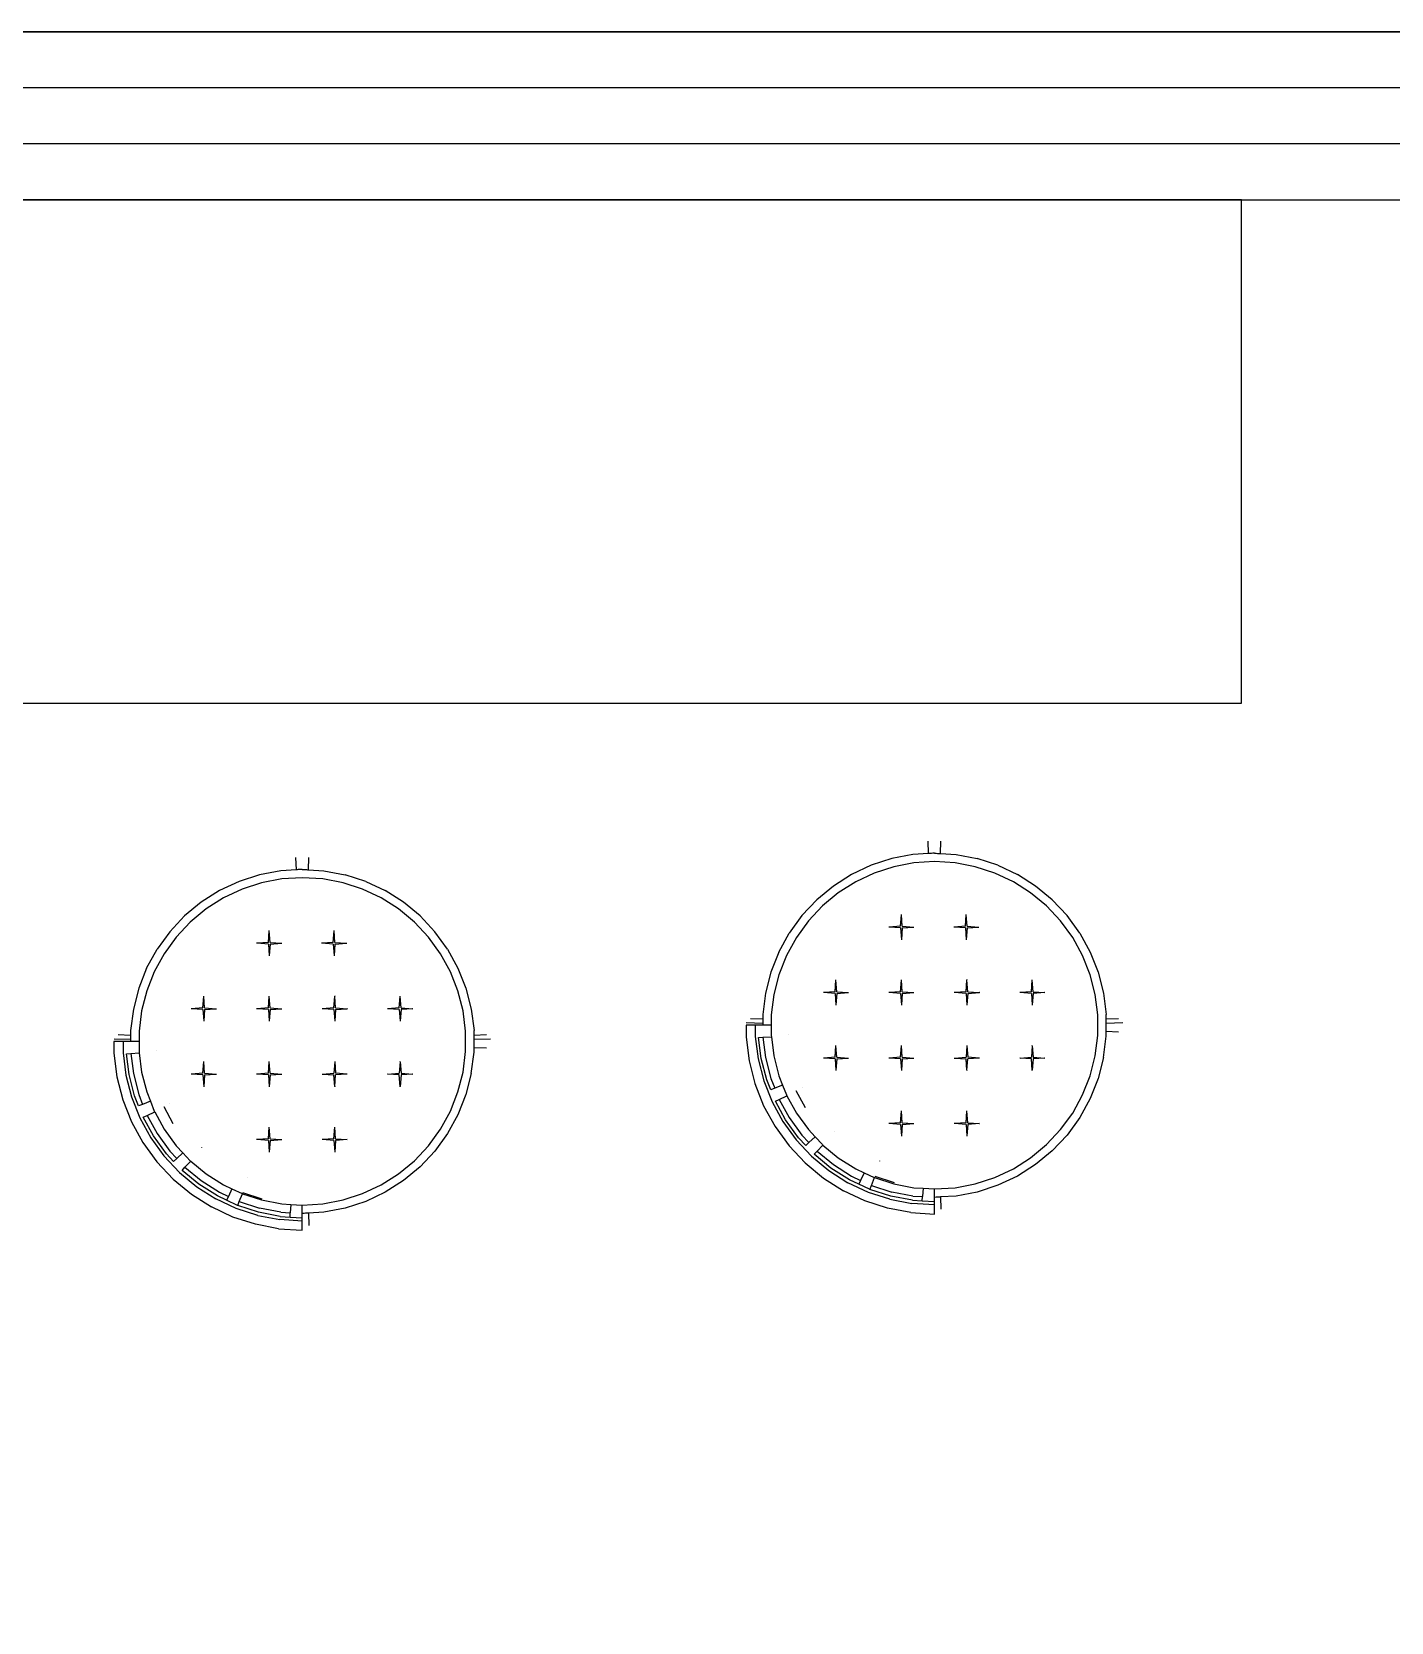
# Model space of a CAD drawing. Header units: millimetres. Extents: x -1966 to 205283, y -140015 to 7000.
# Drawn here: x 46360 to 47980, y -90386 to -88491 of the extents above; entities that cross this region are included whole.
import ezdxf

# ---------------------------------------------------------------- set-up
doc = ezdxf.new("R2010")
doc.units = ezdxf.units.MM
doc.header["$LTSCALE"] = 1000
doc.layers.add('草图平面 01', color=7, linetype='Continuous')
doc.layers.add('草图平面 11', color=7, linetype='Continuous')

msp = doc.modelspace()

# ---------------------------------------------------------------- hatches: boundary and pattern name
h = msp.add_hatch()
h.set_pattern_fill('ANSI32', color=256)
h.set_pattern_definition([(45, (-49974.1287, -55012.0713), (-3.36759605, 3.36759605), []), (45, (-49971.8836, -55012.0713), (-3.36759605, 3.36759605), [])])
h.paths.add_polyline_path([(42101.7, -88491.4), (35801.7, -88491.4), (35801.7, -91391.4), (36001.7, -91391.4), (36001.7, -90891.4), (36001.7, -88691.4), (42101.7, -88691.4)])
h.paths.add_polyline_path([(35801.7, -94511.6), (35801.7, -94648.8, 0.468176), (39101.7, -99085.9), (40804, -102691.4), (41804, -102691.4), (47201.7, -102691.4), (47201.7, -102591.4), (47201.7, -102491.4), (41025.1, -102491.4), (40929.4, -102491.4), (39301.7, -99091.4), (39301.7, -98091.4), (39101.7, -98091.4), (39101.7, -98885.5, -0.465706), (35992.4, -94711.6), (38101.7, -94711.6), (38101.7, -94511.6), (35995.2, -94511.6), (36001.7, -94011.7), (36001.7, -92291.4), (35801.7, -92291.4)])
h.paths.add_polyline_path([(51051.7, -102491.4), (49201.7, -102491.4), (49201.7, -102691.4), (52001.7, -102691.4), (52001.7, -102291.4), (51801.7, -102291.4), (51801.7, -102491.4)])
h.paths.add_polyline_path([(52001.7, -88491.4), (51601.7, -88491.4), (51601.7, -88691.4), (51801.7, -88691.4), (51801.7, -88891.4), (52001.7, -88891.4)])

# ---------------------------------------------------------------- linework, layer by layer
for p, q in [((51601.7, -88491.4), (42101.7, -88491.4)), ((51601.7, -88558.1), (42101.7, -88558.1)), ((51601.7, -88624.7), (42101.7, -88624.7)), ((47428.8, -89470.4), (47428.3, -89455.7)), ((47443.1, -89470.4), (47443.6, -89455.7)), ((46675.5, -89489.6), (46675, -89474.9)), ((46689.8, -89489.6), (46690.3, -89474.9)), ((47360.5, -89484.4), (47337.2, -89495.3)), ((47384.9, -89476.4), (47360.5, -89484.4)), ((47410.2, -89471.6), (47384.9, -89476.4)), ((47411.5, -89481.5), (47387.4, -89486.1)), ((47428.8, -89470.4), (47410.2, -89471.6)), ((47435.9, -89480), (47411.5, -89481.5)), ((47429, -89470.4), (47428.8, -89470.4)), ((47429.7, -89470.4), (47429, -89470.4)), ((47430.8, -89470.3), (47429.7, -89470.4)), ((47432.2, -89470.2), (47430.8, -89470.3)), ((47433.8, -89470.1), (47432.2, -89470.2)), ((47435.9, -89470), (47433.8, -89470.1)), ((47435.9, -89470), (47438.1, -89470.1)), ((47460.4, -89481.5), (47435.9, -89480)), ((47438.1, -89470.1), (47439.6, -89470.2)), ((47439.6, -89470.2), (47441, -89470.3)), ((47441, -89470.3), (47442.1, -89470.4)), ((47442.1, -89470.4), (47442.8, -89470.4)), ((47442.8, -89470.4), (47443.1, -89470.4)), ((47443.1, -89470.4), (47461.6, -89471.6)), ((47484.4, -89486.1), (47460.4, -89481.5)), ((47461.6, -89471.6), (47486.9, -89476.4)), ((47511.4, -89484.4), (47486.9, -89476.4)), ((47511.4, -89484.4), (47534.7, -89495.3)), ((46607.2, -89503.6), (46583.9, -89514.5)), ((46631.6, -89495.6), (46607.2, -89503.6)), ((46656.9, -89490.8), (46631.6, -89495.6)), ((46658.2, -89500.7), (46634.1, -89505.3)), ((46675.5, -89489.6), (46656.9, -89490.8)), ((46682.6, -89499.2), (46658.2, -89500.7)), ((46675.7, -89489.6), (46675.5, -89489.6)), ((46676.4, -89489.6), (46675.7, -89489.6)), ((46677.5, -89489.5), (46676.4, -89489.6)), ((46678.9, -89489.4), (46677.5, -89489.5)), ((46680.5, -89489.3), (46678.9, -89489.4)), ((46682.6, -89489.2), (46680.5, -89489.3)), ((46682.6, -89489.2), (46684.8, -89489.3)), ((46707.1, -89500.7), (46682.6, -89499.2)), ((46684.8, -89489.3), (46686.3, -89489.4)), ((46686.3, -89489.4), (46687.7, -89489.5)), ((46687.7, -89489.5), (46688.8, -89489.6)), ((46688.8, -89489.6), (46689.5, -89489.6)), ((46689.5, -89489.6), (46689.8, -89489.6)), ((46689.8, -89489.6), (46708.3, -89490.8)), ((46731.1, -89505.3), (46707.1, -89500.7)), ((46708.3, -89490.8), (46733.6, -89495.6)), ((46758.1, -89503.6), (46733.6, -89495.6)), ((46758.1, -89503.6), (46781.4, -89514.5)), ((47337.2, -89495.3), (47315.4, -89509.1)), ((47342, -89504.1), (47321.3, -89517.2)), ((47364.1, -89493.7), (47342, -89504.1)), ((47387.4, -89486.1), (47364.1, -89493.7)), ((47507.7, -89493.7), (47484.4, -89486.1)), ((47529.9, -89504.1), (47507.7, -89493.7)), ((47550.5, -89517.2), (47529.9, -89504.1)), ((47556.4, -89509.1), (47534.7, -89495.3)), ((46583.9, -89514.5), (46562.1, -89528.3)), ((46588.7, -89523.3), (46568, -89536.4)), ((46610.8, -89512.9), (46588.7, -89523.3)), ((46634.1, -89505.3), (46610.8, -89512.9)), ((46754.4, -89512.9), (46731.1, -89505.3)), ((46776.6, -89523.3), (46754.4, -89512.9)), ((46797.2, -89536.4), (46776.6, -89523.3)), ((46803.1, -89528.3), (46781.4, -89514.5)), ((47315.4, -89509.1), (47295.6, -89525.6)), ((47321.3, -89517.2), (47302.4, -89532.8)), ((47569.4, -89532.8), (47550.5, -89517.2)), ((47576.2, -89525.6), (47556.4, -89509.1)), ((46562.1, -89528.3), (46542.3, -89544.7)), ((46568, -89536.4), (46549.1, -89552)), ((46816.1, -89552), (46797.2, -89536.4)), ((46823, -89544.7), (46803.1, -89528.3)), ((47295.6, -89525.6), (47278, -89544.3)), ((47302.4, -89532.8), (47285.7, -89550.7)), ((47586.2, -89550.7), (47569.4, -89532.8)), ((47576.2, -89525.6), (47593.9, -89544.3)), ((46542.3, -89544.7), (46524.7, -89563.5)), ((46549.1, -89552), (46532.4, -89569.9)), ((46832.9, -89569.9), (46816.1, -89552)), ((46823, -89544.7), (46840.6, -89563.5)), ((47278, -89544.3), (47262.8, -89565.1)), ((47285.7, -89550.7), (47271.3, -89570.5)), ((47381.9, -89558), (47381.5, -89558)), ((47395.5, -89557), (47381.9, -89558)), ((47395.5, -89559), (47381.9, -89558)), ((47395.5, -89557), (47396.5, -89543.3)), ((47395.5, -89559), (47396.5, -89572.6)), ((47396.5, -89543.3), (47396.5, -89543)), ((47397.5, -89557), (47396.5, -89543.3)), ((47397.5, -89559), (47396.5, -89572.6)), ((47397.5, -89557), (47411.2, -89558)), ((47397.5, -89559), (47411.2, -89558)), ((47411.2, -89558), (47411.5, -89558)), ((47459.2, -89558), (47458.8, -89558)), ((47472.8, -89557), (47459.2, -89558)), ((47472.8, -89559), (47459.2, -89558)), ((47472.8, -89557), (47473.8, -89543.3)), ((47472.8, -89559), (47473.8, -89572.6)), ((47473.8, -89543.3), (47473.8, -89543)), ((47474.8, -89557), (47473.8, -89543.3)), ((47474.8, -89559), (47473.8, -89572.6)), ((47474.8, -89557), (47488.5, -89558)), ((47474.8, -89559), (47488.5, -89558)), ((47488.5, -89558), (47488.8, -89558)), ((47600.6, -89570.5), (47586.2, -89550.7)), ((47609, -89565.1), (47593.9, -89544.3)), ((46524.7, -89563.5), (46509.5, -89584.3)), ((46532.4, -89569.9), (46518, -89589.7)), ((46628.6, -89577.2), (46628.2, -89577.2)), ((46642.2, -89576.2), (46628.6, -89577.2)), ((46642.2, -89578.2), (46628.6, -89577.2)), ((46642.2, -89576.2), (46643.2, -89562.5)), ((46642.2, -89578.2), (46643.2, -89591.8)), ((46643.2, -89562.5), (46643.2, -89562.2)), ((46644.2, -89576.2), (46643.2, -89562.5)), ((46644.2, -89578.2), (46643.2, -89591.8)), ((46644.2, -89576.2), (46657.9, -89577.2)), ((46644.2, -89578.2), (46657.9, -89577.2)), ((46657.9, -89577.2), (46658.2, -89577.2)), ((46705.9, -89577.2), (46705.5, -89577.2)), ((46719.5, -89576.2), (46705.9, -89577.2)), ((46719.5, -89578.2), (46705.9, -89577.2)), ((46719.5, -89576.2), (46720.5, -89562.5)), ((46719.5, -89578.2), (46720.5, -89591.8)), ((46720.5, -89562.5), (46720.5, -89562.2)), ((46721.5, -89576.2), (46720.5, -89562.5)), ((46721.5, -89578.2), (46720.5, -89591.8)), ((46721.5, -89576.2), (46735.2, -89577.2)), ((46721.5, -89578.2), (46735.2, -89577.2)), ((46735.2, -89577.2), (46735.5, -89577.2)), ((46847.3, -89589.7), (46832.9, -89569.9)), ((46855.7, -89584.3), (46840.6, -89563.5)), ((47250.4, -89587.7), (47262.8, -89565.1)), ((47271.3, -89570.5), (47259.5, -89592)), ((47396.5, -89572.6), (47396.5, -89573)), ((47473.8, -89572.6), (47473.8, -89573)), ((47612.4, -89592), (47600.6, -89570.5)), ((47609, -89565.1), (47621.4, -89587.7)), ((46497.1, -89606.9), (46509.5, -89584.3)), ((46518, -89589.7), (46506.2, -89611.2)), ((46643.2, -89591.8), (46643.2, -89592.2)), ((46720.5, -89591.8), (46720.5, -89592.2)), ((46859.1, -89611.2), (46847.3, -89589.7)), ((46855.7, -89584.3), (46868.1, -89606.9)), ((47250.4, -89587.7), (47240.9, -89611.6)), ((47259.5, -89592), (47250.5, -89614.7)), ((47621.4, -89614.7), (47612.4, -89592)), ((47621.4, -89587.7), (47630.9, -89611.6)), ((46497.1, -89606.9), (46487.7, -89630.8)), ((46506.2, -89611.2), (46497.2, -89633.9)), ((46868.1, -89633.9), (46859.1, -89611.2)), ((46868.1, -89606.9), (46877.6, -89630.8)), ((47240.9, -89611.6), (47234.5, -89636.6)), ((47250.5, -89614.7), (47244.4, -89638.5)), ((47627.5, -89638.5), (47621.4, -89614.7)), ((47630.9, -89611.6), (47637.3, -89636.6)), ((46487.7, -89630.8), (46481.3, -89655.8)), ((46497.2, -89633.9), (46491.1, -89657.6)), ((46874.2, -89657.6), (46868.1, -89633.9)), ((46877.6, -89630.8), (46884, -89655.8)), ((47234.5, -89636.6), (47231.3, -89662.1)), ((47303.9, -89636), (47303.5, -89636)), ((47317.5, -89635), (47303.9, -89636)), ((47317.5, -89637), (47303.9, -89636)), ((47317.5, -89635), (47318.5, -89621.3)), ((47317.5, -89637), (47318.5, -89650.6)), ((47318.5, -89621.3), (47318.5, -89621)), ((47319.5, -89635), (47318.5, -89621.3)), ((47319.5, -89637), (47318.5, -89650.6)), ((47319.5, -89635), (47333.2, -89636)), ((47319.5, -89637), (47333.2, -89636)), ((47333.2, -89636), (47333.5, -89636)), ((47381.9, -89636), (47381.5, -89636)), ((47395.5, -89635), (47381.9, -89636)), ((47395.5, -89637), (47381.9, -89636)), ((47395.5, -89635), (47396.5, -89621.3)), ((47395.5, -89637), (47396.5, -89650.6)), ((47396.5, -89621.3), (47396.5, -89621)), ((47397.5, -89635), (47396.5, -89621.3)), ((47397.5, -89637), (47396.5, -89650.6)), ((47397.5, -89635), (47411.2, -89636)), ((47397.5, -89637), (47411.2, -89636)), ((47411.2, -89636), (47411.5, -89636)), ((47459.9, -89636), (47459.5, -89636)), ((47473.5, -89635), (47459.9, -89636)), ((47473.5, -89637), (47459.9, -89636)), ((47473.5, -89635), (47474.5, -89621.3)), ((47473.5, -89637), (47474.5, -89650.6)), ((47474.5, -89620.6), (47474.5, -89621)), ((47474.5, -89621.3), (47474.5, -89621)), ((47475.5, -89635), (47474.5, -89621.3)), ((47475.5, -89637), (47474.5, -89650.6)), ((47475.5, -89635), (47489.2, -89636)), ((47475.5, -89637), (47489.2, -89636)), ((47489.2, -89636), (47489.5, -89636)), ((47489.9, -89636), (47489.5, -89636)), ((47537.9, -89636), (47537.5, -89636)), ((47551.5, -89635), (47537.9, -89636)), ((47551.5, -89637), (47537.9, -89636)), ((47551.5, -89635), (47552.5, -89621.3)), ((47551.5, -89637), (47552.5, -89650.6)), ((47552.5, -89621.3), (47552.5, -89621)), ((47553.5, -89635), (47552.5, -89621.3)), ((47553.5, -89637), (47552.5, -89650.6)), ((47553.5, -89635), (47567.2, -89636)), ((47567.2, -89636), (47553.5, -89637)), ((47567.5, -89636), (47567.2, -89636)), ((47637.3, -89636.6), (47640.5, -89662.1)), ((46481.3, -89655.8), (46478, -89681.3)), ((46550.6, -89655.2), (46550.2, -89655.2)), ((46564.2, -89654.2), (46550.6, -89655.2)), ((46564.2, -89656.2), (46550.6, -89655.2)), ((46564.2, -89654.2), (46565.2, -89640.5)), ((46564.2, -89656.2), (46565.2, -89669.8)), ((46565.2, -89640.5), (46565.2, -89640.2)), ((46566.2, -89654.2), (46565.2, -89640.5)), ((46566.2, -89656.2), (46565.2, -89669.8)), ((46566.2, -89654.2), (46579.9, -89655.2)), ((46566.2, -89656.2), (46579.9, -89655.2)), ((46579.9, -89655.2), (46580.2, -89655.2)), ((46628.6, -89655.2), (46628.2, -89655.2)), ((46642.2, -89654.2), (46628.6, -89655.2)), ((46642.2, -89656.2), (46628.6, -89655.2)), ((46642.2, -89654.2), (46643.2, -89640.5)), ((46642.2, -89656.2), (46643.2, -89669.8)), ((46643.2, -89640.5), (46643.2, -89640.2)), ((46644.2, -89654.2), (46643.2, -89640.5)), ((46644.2, -89656.2), (46643.2, -89669.8)), ((46644.2, -89654.2), (46657.9, -89655.2)), ((46644.2, -89656.2), (46657.9, -89655.2)), ((46657.9, -89655.2), (46658.2, -89655.2)), ((46706.6, -89655.2), (46706.2, -89655.2)), ((46720.2, -89654.2), (46706.6, -89655.2)), ((46720.2, -89656.2), (46706.6, -89655.2)), ((46720.2, -89654.2), (46721.2, -89640.5)), ((46720.2, -89656.2), (46721.2, -89669.8)), ((46721.2, -89639.8), (46721.2, -89640.2)), ((46721.2, -89640.5), (46721.2, -89640.2)), ((46722.2, -89654.2), (46721.2, -89640.5)), ((46722.2, -89656.2), (46721.2, -89669.8)), ((46722.2, -89654.2), (46735.9, -89655.2)), ((46722.2, -89656.2), (46735.9, -89655.2)), ((46735.9, -89655.2), (46736.2, -89655.2)), ((46736.6, -89655.2), (46736.2, -89655.2)), ((46784.6, -89655.2), (46784.2, -89655.2)), ((46798.2, -89654.2), (46784.6, -89655.2)), ((46798.2, -89656.2), (46784.6, -89655.2)), ((46798.2, -89654.2), (46799.2, -89640.5)), ((46798.2, -89656.2), (46799.2, -89669.8)), ((46799.2, -89640.5), (46799.2, -89640.2)), ((46800.2, -89654.2), (46799.2, -89640.5)), ((46800.2, -89656.2), (46799.2, -89669.8)), ((46800.2, -89654.2), (46813.9, -89655.2)), ((46813.9, -89655.2), (46800.2, -89656.2)), ((46814.2, -89655.2), (46813.9, -89655.2)), ((46884, -89655.8), (46887.2, -89681.3)), ((47244.4, -89638.5), (47241.3, -89662.7)), ((47318.5, -89650.6), (47318.5, -89651)), ((47396.5, -89650.6), (47396.5, -89651)), ((47474.5, -89650.6), (47474.5, -89651)), ((47552.5, -89650.6), (47552.5, -89651)), ((47630.5, -89662.7), (47627.5, -89638.5)), ((46491.1, -89657.6), (46488, -89681.9)), ((46565.2, -89669.8), (46565.2, -89670.2)), ((46643.2, -89669.8), (46643.2, -89670.2)), ((46721.2, -89669.8), (46721.2, -89670.2)), ((46799.2, -89669.8), (46799.2, -89670.2)), ((46877.2, -89681.9), (46874.2, -89657.6)), ((47211.4, -89675), (47211.4, -89689.1)), ((47222.3, -89675), (47211.4, -89675)), ((47231.3, -89672.9), (47211.5, -89672.2)), ((47231.3, -89667.8), (47216.6, -89667.3)), ((47222.3, -89675), (47222.3, -89688.4)), ((47231.3, -89675), (47222.3, -89675)), ((47231.3, -89662.1), (47231.3, -89667.8)), ((47231.3, -89667.8), (47231.3, -89668.1)), ((47231.3, -89668.1), (47231.3, -89668.8)), ((47231.3, -89668.8), (47231.3, -89669.9)), ((47231.3, -89669.9), (47231.3, -89671.3)), ((47231.3, -89671.3), (47231.3, -89672.9)), ((47231.3, -89672.9), (47231.3, -89675)), ((47241.3, -89675), (47231.3, -89675)), ((47241.3, -89662.7), (47241.3, -89675)), ((47241.3, -89675), (47241.3, -89687.2)), ((47630.5, -89687.2), (47630.5, -89662.7)), ((47640.5, -89667.8), (47640.5, -89662.1)), ((47655.2, -89667.3), (47640.5, -89667.8)), ((47640.5, -89668.1), (47640.5, -89667.8)), ((47640.5, -89668.8), (47640.5, -89668.1)), ((47640.5, -89669.9), (47640.5, -89668.8)), ((47640.5, -89671.3), (47640.5, -89669.9)), ((47640.5, -89672.9), (47640.5, -89671.3)), ((47660.3, -89672.2), (47640.5, -89672.9)), ((47640.5, -89677.1), (47640.5, -89672.9)), ((46458.1, -89694.2), (46458.1, -89708.3)), ((46469, -89694.2), (46458.1, -89694.2)), ((46478, -89692), (46458.2, -89691.4)), ((46478, -89687), (46463.3, -89686.5)), ((46469, -89694.2), (46469, -89707.6)), ((46478, -89694.2), (46469, -89694.2)), ((46478, -89681.3), (46478, -89687)), ((46478, -89687), (46478, -89687.3)), ((46478, -89687.3), (46478, -89688)), ((46478, -89688), (46478, -89689.1)), ((46478, -89689.1), (46478, -89690.5)), ((46478, -89690.5), (46478, -89692)), ((46478, -89692), (46478, -89694.2)), ((46488, -89694.2), (46478, -89694.2)), ((46488, -89681.9), (46488, -89694.2)), ((46488, -89694.2), (46488, -89706.4)), ((46877.2, -89706.4), (46877.2, -89681.9)), ((46887.2, -89687), (46887.2, -89681.3)), ((46901.9, -89686.5), (46887.2, -89687)), ((46887.2, -89687.3), (46887.2, -89687)), ((46887.2, -89688), (46887.2, -89687.3)), ((46887.2, -89689.1), (46887.2, -89688)), ((46887.2, -89690.5), (46887.2, -89689.1)), ((46887.2, -89692), (46887.2, -89690.5)), ((46907, -89691.4), (46887.2, -89692)), ((46887.2, -89696.3), (46887.2, -89692)), ((47211.4, -89689.1), (47214.9, -89717.2)), ((47222.3, -89688.4), (47225.7, -89715.1)), ((47226.4, -89689.6), (47231.5, -89689.3)), ((47229.5, -89714.4), (47226.4, -89689.6)), ((47231.5, -89689.3), (47241.5, -89688.6)), ((47231.5, -89689.3), (47234.5, -89713.4)), ((47241.3, -89687.2), (47241.5, -89688.6)), ((47241.5, -89688.6), (47244.4, -89711.5)), ((47262, -89685.9), (47262, -89686)), ((47627.5, -89711.5), (47630.5, -89687.2)), ((47637.3, -89713.4), (47640.5, -89687.9)), ((47640.5, -89678.7), (47640.5, -89677.1)), ((47640.5, -89680.1), (47640.5, -89678.7)), ((47640.5, -89681.2), (47640.5, -89680.1)), ((47640.5, -89681.9), (47640.5, -89681.2)), ((47640.5, -89682.1), (47640.5, -89681.9)), ((47640.5, -89687.9), (47640.5, -89682.1)), ((47640.5, -89682.1), (47655.2, -89682.7)), ((46458.1, -89708.3), (46461.6, -89736.3)), ((46469, -89707.6), (46472.4, -89734.3)), ((46473.1, -89708.8), (46478.2, -89708.5)), ((46476.2, -89733.6), (46473.1, -89708.8)), ((46478.2, -89708.5), (46488.2, -89707.8)), ((46478.2, -89708.5), (46481.3, -89732.6)), ((46488, -89706.4), (46488.2, -89707.8)), ((46488.2, -89707.8), (46491.1, -89730.7)), ((46508.7, -89705.1), (46508.7, -89705.2)), ((46874.2, -89730.7), (46877.2, -89706.4)), ((46884, -89732.6), (46887.2, -89707.1)), ((46887.2, -89697.9), (46887.2, -89696.3)), ((46887.2, -89699.3), (46887.2, -89697.9)), ((46887.2, -89700.4), (46887.2, -89699.3)), ((46887.2, -89701.1), (46887.2, -89700.4)), ((46887.2, -89701.3), (46887.2, -89701.1)), ((46887.2, -89707.1), (46887.2, -89701.3)), ((46887.2, -89701.3), (46901.9, -89701.8)), ((47244.4, -89711.5), (47250.5, -89735.3)), ((47317.5, -89713), (47303.9, -89714)), ((47317.5, -89713), (47318.5, -89699.3)), ((47318.5, -89699.3), (47318.5, -89699)), ((47319.5, -89713), (47318.5, -89699.3)), ((47319.5, -89713), (47333.2, -89714)), ((47395.5, -89713), (47381.9, -89714)), ((47395.5, -89713), (47396.5, -89699.3)), ((47396.5, -89699.3), (47396.5, -89699)), ((47397.5, -89713), (47396.5, -89699.3)), ((47397.5, -89713), (47411.2, -89714)), ((47459.9, -89714), (47473.5, -89713)), ((47474.5, -89699.3), (47473.5, -89713)), ((47474.5, -89699), (47474.5, -89699.3)), ((47474.5, -89699.3), (47475.5, -89713)), ((47489.2, -89714), (47475.5, -89713)), ((47537.9, -89714), (47551.5, -89713)), ((47552.5, -89699.3), (47551.5, -89713)), ((47552.5, -89699.3), (47552.5, -89699)), ((47552.5, -89699.3), (47553.5, -89713)), ((47553.5, -89713), (47567.2, -89714)), ((47621.4, -89735.3), (47627.5, -89711.5)), ((46491.1, -89730.7), (46497.2, -89754.4)), ((46564.2, -89732.2), (46550.6, -89733.2)), ((46564.2, -89732.2), (46565.2, -89718.5)), ((46565.2, -89718.5), (46565.2, -89718.2)), ((46566.2, -89732.2), (46565.2, -89718.5)), ((46566.2, -89732.2), (46579.9, -89733.2)), ((46642.2, -89732.2), (46628.6, -89733.2)), ((46642.2, -89732.2), (46643.2, -89718.5)), ((46643.2, -89718.5), (46643.2, -89718.2)), ((46644.2, -89732.2), (46643.2, -89718.5)), ((46644.2, -89732.2), (46657.9, -89733.2)), ((46706.6, -89733.2), (46720.2, -89732.2)), ((46721.2, -89718.5), (46720.2, -89732.2)), ((46721.2, -89718.2), (46721.2, -89718.5)), ((46721.2, -89718.5), (46722.2, -89732.2)), ((46735.9, -89733.2), (46722.2, -89732.2)), ((46784.6, -89733.2), (46798.2, -89732.2)), ((46799.2, -89718.5), (46798.2, -89732.2)), ((46799.2, -89718.5), (46799.2, -89718.2)), ((46799.2, -89718.5), (46800.2, -89732.2)), ((46800.2, -89732.2), (46813.9, -89733.2)), ((46868.1, -89754.4), (46874.2, -89730.7)), ((47214.9, -89717.2), (47221.9, -89744.5)), ((47225.7, -89715.1), (47232.4, -89741.1)), ((47236.1, -89739.9), (47229.5, -89714.4)), ((47234.5, -89713.4), (47240.9, -89738.3)), ((47303.9, -89714), (47303.5, -89714)), ((47317.5, -89715), (47303.9, -89714)), ((47317.5, -89715), (47318.5, -89728.6)), ((47319.5, -89715), (47318.5, -89728.6)), ((47318.5, -89728.6), (47318.5, -89729)), ((47319.5, -89715), (47333.2, -89714)), ((47333.2, -89714), (47333.5, -89714)), ((47381.9, -89714), (47381.5, -89714)), ((47395.5, -89715), (47381.9, -89714)), ((47395.5, -89715), (47396.5, -89728.6)), ((47397.5, -89715), (47396.5, -89728.6)), ((47396.5, -89728.6), (47396.5, -89729)), ((47397.5, -89715), (47411.2, -89714)), ((47411.2, -89714), (47411.5, -89714)), ((47459.5, -89714), (47459.9, -89714)), ((47459.9, -89714), (47473.5, -89715)), ((47474.5, -89728.6), (47473.5, -89715)), ((47474.5, -89728.6), (47475.5, -89715)), ((47474.5, -89728.6), (47474.5, -89729)), ((47489.2, -89714), (47475.5, -89715)), ((47489.5, -89714), (47489.2, -89714)), ((47537.9, -89714), (47537.5, -89714)), ((47551.5, -89715), (47537.9, -89714)), ((47552.5, -89728.6), (47551.5, -89715)), ((47553.5, -89715), (47552.5, -89728.6)), ((47552.5, -89729), (47552.5, -89728.6)), ((47567.2, -89714), (47553.5, -89715)), ((47567.5, -89714), (47567.2, -89714)), ((47637.3, -89713.4), (47630.9, -89738.3)), ((46461.6, -89736.3), (46468.6, -89763.7)), ((46472.4, -89734.3), (46479.1, -89760.3)), ((46482.8, -89759.1), (46476.2, -89733.6)), ((46481.3, -89732.6), (46487.7, -89757.5)), ((46550.6, -89733.2), (46550.2, -89733.2)), ((46564.2, -89734.2), (46550.6, -89733.2)), ((46564.2, -89734.2), (46565.2, -89747.8)), ((46566.2, -89734.2), (46565.2, -89747.8)), ((46565.2, -89747.8), (46565.2, -89748.2)), ((46566.2, -89734.2), (46579.9, -89733.2)), ((46579.9, -89733.2), (46580.2, -89733.2)), ((46628.6, -89733.2), (46628.2, -89733.2)), ((46642.2, -89734.2), (46628.6, -89733.2)), ((46642.2, -89734.2), (46643.2, -89747.8)), ((46644.2, -89734.2), (46643.2, -89747.8)), ((46643.2, -89747.8), (46643.2, -89748.2)), ((46644.2, -89734.2), (46657.9, -89733.2)), ((46657.9, -89733.2), (46658.2, -89733.2)), ((46706.2, -89733.2), (46706.6, -89733.2)), ((46706.6, -89733.2), (46720.2, -89734.2)), ((46721.2, -89747.8), (46720.2, -89734.2)), ((46721.2, -89747.8), (46722.2, -89734.2)), ((46721.2, -89747.8), (46721.2, -89748.2)), ((46735.9, -89733.2), (46722.2, -89734.2)), ((46736.2, -89733.2), (46735.9, -89733.2)), ((46784.6, -89733.2), (46784.2, -89733.2)), ((46798.2, -89734.2), (46784.6, -89733.2)), ((46799.2, -89747.8), (46798.2, -89734.2)), ((46800.2, -89734.2), (46799.2, -89747.8)), ((46799.2, -89748.2), (46799.2, -89747.8)), ((46813.9, -89733.2), (46800.2, -89734.2)), ((46814.2, -89733.2), (46813.9, -89733.2)), ((46884, -89732.6), (46877.6, -89757.5)), ((47221.9, -89744.5), (47232.3, -89770.8)), ((47232.4, -89741.1), (47242.3, -89766.1)), ((47240.8, -89751.9), (47236.1, -89739.9)), ((47245.6, -89750), (47240.8, -89751.9)), ((47240.9, -89738.3), (47245.6, -89750)), ((47254.8, -89746.3), (47245.6, -89750)), ((47250.5, -89735.3), (47254.8, -89746.3)), ((47254.8, -89746.3), (47259.5, -89758)), ((47278.1, -89748.9), (47278.2, -89748.9)), ((47612.4, -89758), (47621.4, -89735.3)), ((47630.9, -89738.3), (47621.4, -89762.3)), ((46468.6, -89763.7), (46479, -89790)), ((46479.1, -89760.3), (46489, -89785.3)), ((46487.5, -89771.1), (46482.8, -89759.1)), ((46492.3, -89769.2), (46487.5, -89771.1)), ((46487.7, -89757.5), (46492.3, -89769.2)), ((46501.5, -89765.5), (46492.3, -89769.2)), ((46497.2, -89754.4), (46501.5, -89765.5)), ((46501.5, -89765.5), (46506.2, -89777.2)), ((46524.8, -89768.1), (46524.9, -89768.1)), ((46859.1, -89777.2), (46868.1, -89754.4)), ((46877.6, -89757.5), (46868.1, -89781.5)), ((47242.3, -89766.1), (47255.2, -89789.7)), ((47246.3, -89765.4), (47250.9, -89763.2)), ((47258.5, -89787.6), (47246.3, -89765.4)), ((47250.9, -89763.2), (47260, -89758.9)), ((47250.9, -89763.2), (47262.8, -89784.8)), ((47259.5, -89758), (47260, -89758.9)), ((47260, -89758.9), (47271.3, -89779.5)), ((47270.7, -89752.7), (47281.7, -89772.8)), ((47600.6, -89779.5), (47612.4, -89758)), ((47621.4, -89762.3), (47609, -89784.8)), ((46489, -89785.3), (46501.9, -89808.9)), ((46493, -89784.6), (46497.7, -89782.4)), ((46505.2, -89806.8), (46493, -89784.6)), ((46497.7, -89782.4), (46506.7, -89778.1)), ((46497.7, -89782.4), (46509.5, -89804)), ((46506.2, -89777.2), (46506.7, -89778.1)), ((46506.7, -89778.1), (46518, -89798.7)), ((46517.4, -89771.9), (46528.4, -89792)), ((46847.3, -89798.7), (46859.1, -89777.2)), ((46868.1, -89781.5), (46855.7, -89804)), ((47232.3, -89770.8), (47245.9, -89795.6)), ((47274, -89808.9), (47258.5, -89787.6)), ((47262.8, -89784.8), (47278, -89805.7)), ((47271.3, -89779.5), (47285.7, -89799.3)), ((47395.5, -89791), (47396.5, -89777.3)), ((47396.5, -89777.3), (47396.5, -89777)), ((47397.5, -89791), (47396.5, -89777.3)), ((47473.5, -89791), (47474.5, -89777)), ((47475.5, -89791), (47474.5, -89777)), ((47586.2, -89799.3), (47600.6, -89779.5)), ((47609, -89784.8), (47593.9, -89805.7)), ((46479, -89790), (46492.6, -89814.7)), ((46520.7, -89828.1), (46505.2, -89806.8)), ((46509.5, -89804), (46524.7, -89824.9)), ((46518, -89798.7), (46532.4, -89818.5)), ((46642.2, -89810.2), (46643.2, -89796.5)), ((46643.2, -89796.5), (46643.2, -89796.2)), ((46644.2, -89810.2), (46643.2, -89796.5)), ((46720.2, -89810.2), (46721.2, -89796.2)), ((46722.2, -89810.2), (46721.2, -89796.2)), ((46832.9, -89818.5), (46847.3, -89798.7)), ((46855.7, -89804), (46840.6, -89824.9)), ((47245.9, -89795.6), (47262.6, -89818.4)), ((47255.2, -89789.7), (47271, -89811.4)), ((47278, -89805.7), (47286.3, -89814.5)), ((47285.7, -89799.3), (47293.6, -89807.7)), ((47293.6, -89807.7), (47286.3, -89814.5)), ((47293.6, -89807.7), (47302.4, -89817.1)), ((47316.2, -89801.6), (47316.2, -89801.5)), ((47381.9, -89792), (47381.5, -89792)), ((47395.5, -89791), (47381.9, -89792)), ((47395.5, -89793), (47381.9, -89792)), ((47395.5, -89793), (47396.5, -89806.6)), ((47397.5, -89793), (47396.5, -89806.6)), ((47396.5, -89806.6), (47396.5, -89807)), ((47397.5, -89791), (47411.2, -89792)), ((47397.5, -89793), (47411.2, -89792)), ((47411.2, -89792), (47411.5, -89792)), ((47459.9, -89792), (47459.5, -89792)), ((47473.5, -89791), (47459.9, -89792)), ((47473.5, -89793), (47459.9, -89792)), ((47473.5, -89793), (47474.5, -89806.6)), ((47475.5, -89793), (47474.5, -89806.6)), ((47474.5, -89806.6), (47474.5, -89807)), ((47475.5, -89791), (47489.2, -89792)), ((47489.2, -89792), (47475.5, -89793)), ((47489.2, -89792), (47489.5, -89792)), ((47569.4, -89817.1), (47586.2, -89799.3)), ((47593.9, -89805.7), (47576.2, -89824.4)), ((46492.6, -89814.7), (46509.3, -89837.6)), ((46501.9, -89808.9), (46517.7, -89830.6)), ((46524.7, -89824.9), (46533, -89833.7)), ((46532.4, -89818.5), (46540.3, -89826.9)), ((46540.3, -89826.9), (46533, -89833.7)), ((46540.3, -89826.9), (46549.1, -89836.3)), ((46562.9, -89820.8), (46562.9, -89820.7)), ((46628.6, -89811.2), (46628.2, -89811.2)), ((46642.2, -89810.2), (46628.6, -89811.2)), ((46642.2, -89812.2), (46628.6, -89811.2)), ((46642.2, -89812.2), (46643.2, -89825.8)), ((46644.2, -89812.2), (46643.2, -89825.8)), ((46643.2, -89825.8), (46643.2, -89826.2)), ((46644.2, -89810.2), (46657.9, -89811.2)), ((46644.2, -89812.2), (46657.9, -89811.2)), ((46657.9, -89811.2), (46658.2, -89811.2)), ((46706.6, -89811.2), (46706.2, -89811.2)), ((46720.2, -89810.2), (46706.6, -89811.2)), ((46720.2, -89812.2), (46706.6, -89811.2)), ((46720.2, -89812.2), (46721.2, -89825.8)), ((46722.2, -89812.2), (46721.2, -89825.8)), ((46721.2, -89825.8), (46721.2, -89826.2)), ((46722.2, -89810.2), (46735.9, -89811.2)), ((46735.9, -89811.2), (46722.2, -89812.2)), ((46735.9, -89811.2), (46736.2, -89811.2)), ((46816.1, -89836.3), (46832.9, -89818.5)), ((46840.6, -89824.9), (46823, -89843.6)), ((47262.6, -89818.4), (47281.9, -89839)), ((47271, -89811.4), (47289.4, -89831)), ((47282.5, -89818), (47274, -89808.9)), ((47286.3, -89814.5), (47282.5, -89818)), ((47292.6, -89828.6), (47296.1, -89824.9)), ((47296.1, -89824.9), (47303, -89817.6)), ((47296.1, -89824.9), (47315.4, -89840.8)), ((47302.4, -89817.1), (47303, -89817.6)), ((47303, -89817.6), (47321.3, -89832.8)), ((47550.5, -89832.8), (47569.4, -89817.1)), ((47576.2, -89824.4), (47556.4, -89840.8)), ((46509.3, -89837.6), (46528.6, -89858.2)), ((46517.7, -89830.6), (46536.1, -89850.2)), ((46529.2, -89837.2), (46520.7, -89828.1)), ((46533, -89833.7), (46529.2, -89837.2)), ((46539.3, -89847.8), (46542.8, -89844.1)), ((46542.8, -89844.1), (46549.7, -89836.8)), ((46542.8, -89844.1), (46562.1, -89860)), ((46549.1, -89836.3), (46549.7, -89836.8)), ((46549.7, -89836.8), (46568, -89851.9)), ((46797.2, -89851.9), (46816.1, -89836.3)), ((46823, -89843.6), (46803.1, -89860)), ((47281.9, -89839), (47303.7, -89857)), ((47289.4, -89831), (47310.1, -89848.1)), ((47312.4, -89845), (47292.6, -89828.6)), ((47334.7, -89859.1), (47312.4, -89845)), ((47315.4, -89840.8), (47337.2, -89854.6)), ((47321.3, -89832.8), (47342, -89845.9)), ((47342, -89845.9), (47352.1, -89850.7)), ((47370.9, -89836.7), (47370.9, -89836.6)), ((47507.7, -89856.3), (47529.9, -89845.9)), ((47529.9, -89845.9), (47550.5, -89832.8)), ((47556.4, -89840.8), (47534.7, -89854.6)), ((46528.6, -89858.2), (46550.4, -89876.2)), ((46536.1, -89850.2), (46556.8, -89867.3)), ((46559.1, -89864.2), (46539.3, -89847.8)), ((46581.4, -89878.3), (46559.1, -89864.2)), ((46562.1, -89860), (46583.9, -89873.8)), ((46568, -89851.9), (46588.7, -89865.1)), ((46617.6, -89855.9), (46617.6, -89855.8)), ((46776.6, -89865.1), (46797.2, -89851.9)), ((46803.1, -89860), (46781.4, -89873.8)), ((47303.7, -89857), (47327.5, -89872.2)), ((47310.1, -89848.1), (47332.8, -89862.5)), ((47357.1, -89874), (47332.8, -89862.5)), ((47345.6, -89864.3), (47334.7, -89859.1)), ((47337.2, -89854.6), (47347.8, -89859.7)), ((47347.8, -89859.7), (47345.6, -89864.3)), ((47358.6, -89870.4), (47345.6, -89864.3)), ((47352.1, -89850.7), (47347.8, -89859.7)), ((47352.1, -89850.7), (47364.1, -89856.3)), ((47360.8, -89865.7), (47364.5, -89856.4)), ((47364.1, -89856.3), (47364.5, -89856.4)), ((47364.5, -89856.4), (47387.4, -89863.9)), ((47364.7, -89854.9), (47387.8, -89862.4)), ((47387.4, -89863.9), (47411.5, -89868.5)), ((47460.4, -89868.5), (47484.4, -89863.9)), ((47484.4, -89863.9), (47507.7, -89856.3)), ((47534.7, -89854.6), (47511.4, -89865.6)), ((46550.4, -89876.2), (46574.2, -89891.4)), ((46556.8, -89867.3), (46579.5, -89881.7)), ((46603.8, -89893.2), (46579.5, -89881.7)), ((46592.3, -89883.5), (46581.4, -89878.3)), ((46583.9, -89873.8), (46594.5, -89878.9)), ((46588.7, -89865.1), (46598.8, -89869.8)), ((46594.5, -89878.9), (46592.3, -89883.5)), ((46605.3, -89889.6), (46592.3, -89883.5)), ((46598.8, -89869.8), (46594.5, -89878.9)), ((46598.8, -89869.8), (46610.8, -89875.5)), ((46607.5, -89884.9), (46611.2, -89875.6)), ((46610.8, -89875.5), (46611.2, -89875.6)), ((46611.2, -89875.6), (46634.1, -89883.1)), ((46611.4, -89874.1), (46634.5, -89881.6)), ((46634.1, -89883.1), (46658.2, -89887.6)), ((46707.1, -89887.6), (46731.1, -89883.1)), ((46731.1, -89883.1), (46754.4, -89875.5)), ((46754.4, -89875.5), (46776.6, -89865.1)), ((46781.4, -89873.8), (46758.1, -89884.8)), ((47353.1, -89884.2), (47327.5, -89872.2)), ((47382.7, -89882.3), (47357.1, -89874)), ((47358.9, -89870.5), (47358.6, -89870.4)), ((47358.9, -89870.5), (47360.8, -89865.7)), ((47383.7, -89878.5), (47358.9, -89870.5)), ((47360.8, -89865.7), (47384.9, -89873.6)), ((47382.7, -89882.3), (47409.1, -89887.3)), ((47409.6, -89883.5), (47383.7, -89878.5)), ((47410.2, -89878.4), (47384.9, -89873.6)), ((47409.6, -89883.5), (47421.3, -89884.2)), ((47410.2, -89878.4), (47421.6, -89879.1)), ((47411.5, -89868.5), (47422.3, -89869.1)), ((47421.3, -89884.2), (47421.6, -89879.1)), ((47422.3, -89869.1), (47421.6, -89879.1)), ((47422.3, -89869.1), (47435.9, -89870)), ((47435.9, -89870), (47460.4, -89868.5)), ((47435.9, -89880), (47435.9, -89870)), ((47438.1, -89879.9), (47435.9, -89880)), ((47435.9, -89885.1), (47435.9, -89880)), ((47439.6, -89879.8), (47438.1, -89879.9)), ((47441, -89879.7), (47439.6, -89879.8)), ((47442.1, -89879.6), (47441, -89879.7)), ((47442.8, -89879.6), (47442.1, -89879.6)), ((47443.1, -89879.5), (47442.8, -89879.6)), ((47461.6, -89878.4), (47443.1, -89879.5)), ((47443.1, -89879.5), (47443.6, -89894.2)), ((47486.9, -89873.6), (47461.6, -89878.4)), ((47511.4, -89865.6), (47486.9, -89873.6)), ((46599.8, -89903.4), (46574.2, -89891.4)), ((46629.4, -89901.5), (46603.8, -89893.2)), ((46605.6, -89889.7), (46605.3, -89889.6)), ((46605.6, -89889.7), (46607.5, -89884.9)), ((46630.4, -89897.7), (46605.6, -89889.7)), ((46607.5, -89884.9), (46631.6, -89892.7)), ((46629.4, -89901.5), (46655.8, -89906.5)), ((46656.3, -89902.7), (46630.4, -89897.7)), ((46656.9, -89897.6), (46631.6, -89892.7)), ((46656.3, -89902.7), (46668, -89903.4)), ((46656.9, -89897.6), (46668.3, -89898.3)), ((46658.2, -89887.6), (46669, -89888.3)), ((46668, -89903.4), (46668.3, -89898.3)), ((46669, -89888.3), (46668.3, -89898.3)), ((46669, -89888.3), (46682.6, -89889.2)), ((46682.6, -89889.2), (46707.1, -89887.6)), ((46682.6, -89899.2), (46682.6, -89889.2)), ((46684.8, -89899.1), (46682.6, -89899.2)), ((46682.6, -89904.3), (46682.6, -89899.2)), ((46686.3, -89899), (46684.8, -89899.1)), ((46687.7, -89898.9), (46686.3, -89899)), ((46688.8, -89898.8), (46687.7, -89898.9)), ((46689.5, -89898.8), (46688.8, -89898.8)), ((46689.8, -89898.7), (46689.5, -89898.8)), ((46708.3, -89897.6), (46689.8, -89898.7)), ((46689.8, -89898.7), (46690.3, -89913.4)), ((46733.6, -89892.7), (46708.3, -89897.6)), ((46758.1, -89884.8), (46733.6, -89892.7)), ((47380, -89892.9), (47353.1, -89884.2)), ((47407.7, -89898.2), (47380, -89892.9)), ((47407.7, -89898.2), (47435.9, -89900)), ((47435.9, -89889), (47409.1, -89887.3)), ((47421.3, -89884.2), (47435.9, -89885.1)), ((47435.9, -89889), (47435.9, -89885.1)), ((47435.9, -89900), (47435.9, -89889)), ((46626.7, -89912.1), (46599.8, -89903.4)), ((46654.4, -89917.4), (46626.7, -89912.1)), ((46654.4, -89917.4), (46682.6, -89919.2)), ((46682.6, -89908.2), (46655.8, -89906.5)), ((46668, -89903.4), (46682.6, -89904.3)), ((46682.6, -89908.2), (46682.6, -89904.3)), ((46682.6, -89919.2), (46682.6, -89908.2))]:
    msp.add_line(p, q)
at = {"elevation": 3000}
msp.add_lwpolyline([(47801.7, -88691.4), (44801.7, -88691.4), (44801.7, -89291.4), (47801.7, -89291.4)], close=True, dxfattribs=at)
at = {"layer": '草图平面 01'}
for p, q in [((35801.7, -88491.4), (47801.7, -88491.4)), ((35801.7, -88491.4), (47801.7, -88491.4)), ((47801.7, -88491.4), (52001.7, -88491.4)), ((47801.7, -88691.4), (36001.7, -88691.4)), ((40546.7, -88691.4), (47801.7, -88691.4)), ((43301.7, -88691.4), (47801.7, -88691.4)), ((43301.7, -88691.4), (51801.7, -88691.4)), ((47101.7, -88691.4), (47301.7, -88691.4))]:
    msp.add_line(p, q, dxfattribs=at)
at = {"layer": '草图平面 11'}
msp.add_line((47801.7, -88691.4, 3000), (39301.7, -88691.4, 3000), dxfattribs=at)

doc.saveas('drawing.dxf')
